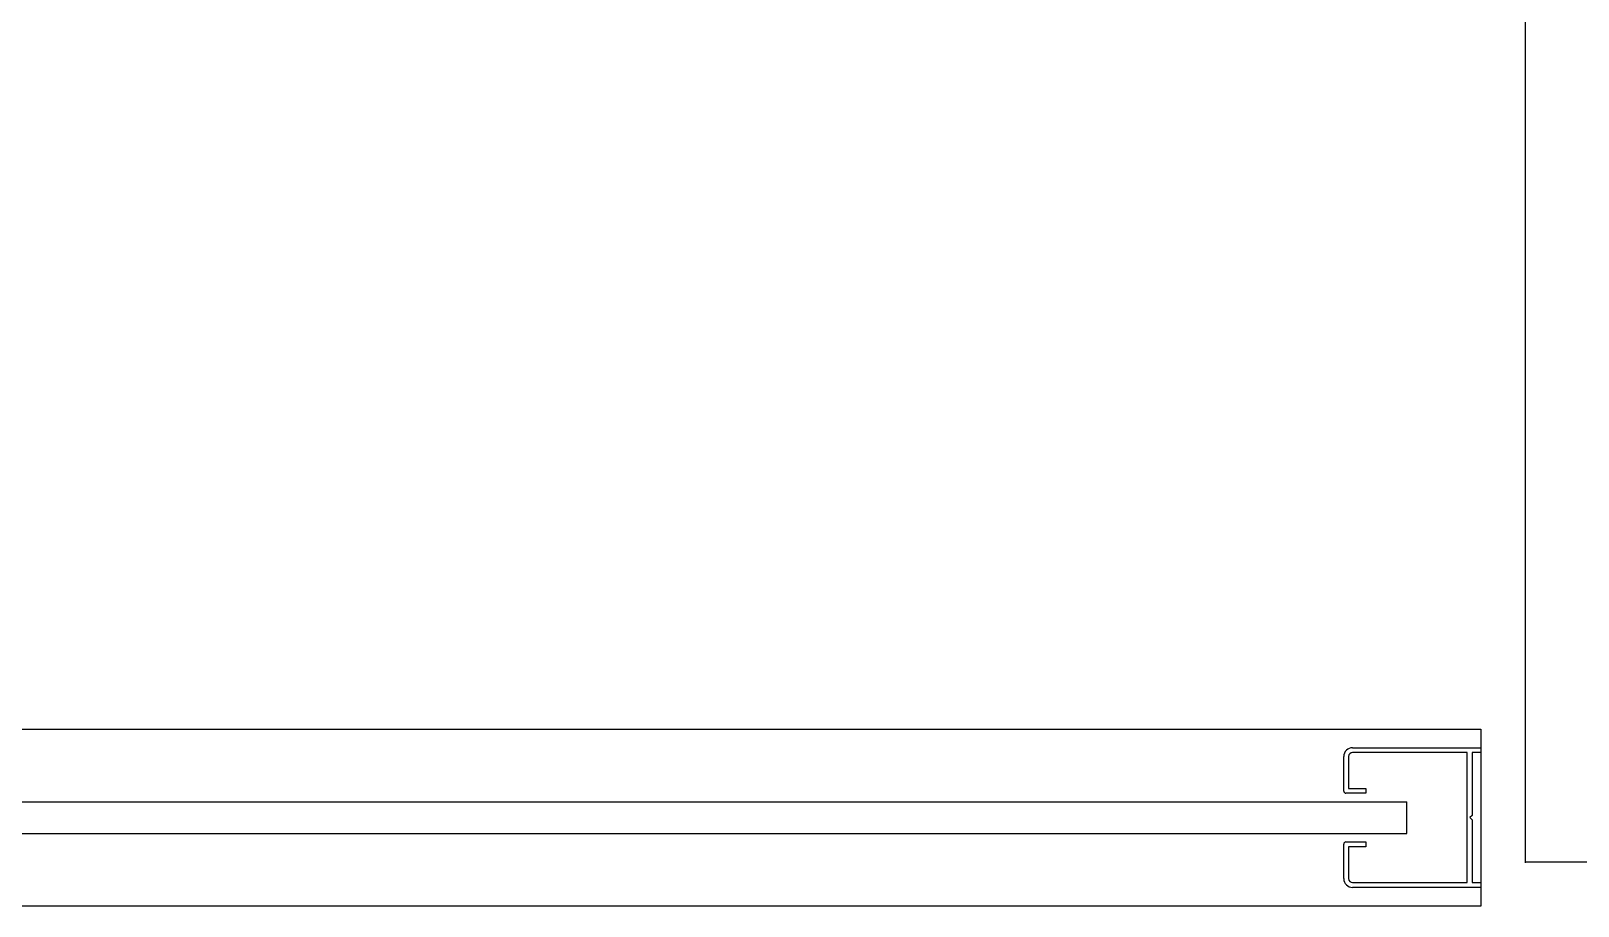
# Model space of a CAD drawing. Header units: millimetres. Extents: x -33000 to 294000, y 0 to 42408.
# Drawn here: x 94567.2 to 94917, y 17214 to 17411.8 of the extents above; entities that cross this region are included whole.
import ezdxf

# ---------------------------------------------------------------- set-up
doc = ezdxf.new("R2010")
doc.units = ezdxf.units.MM
doc.header["$LTSCALE"] = 50
doc.layers.add('arch', color=8, linetype='Continuous')

msp = doc.modelspace()

# ---------------------------------------------------------------- linework, layer by layer
at = {"layer": 'arch'}
for p, q in [((94905, 18123.96), (94905, 17223.73)), ((94864, 17239.96), (94864, 17247.76)), ((94865.1, 17247.76), (94865.1, 17240.56)), ((94866, 17249.75), (94895, 17249.75)), ((94891.9, 17248.66), (94866, 17248.66)), ((94891.9, 17219.26), (94891.9, 17248.66)), ((94895, 17248.66), (94893, 17248.66)), ((94893, 17248.66), (94893, 17234.46)), ((94895, 17249.75), (94895, 17248.66)), ((94865.1, 17240.56), (94869, 17240.56)), ((94869, 17240.56), (94869, 17239.46)), ((94869, 17239.46), (94864.5, 17239.46)), ((94893, 17234.46), (94892.5, 17233.96)), ((94892.5, 17233.96), (94893, 17233.46)), ((94893, 17233.46), (94893, 17219.26)), ((94864, 17220.16), (94864, 17227.96)), ((94864.5, 17228.46), (94869, 17228.46)), ((94869, 17227.36), (94865.1, 17227.36)), ((94865.1, 17227.36), (94865.1, 17220.16)), ((94869, 17228.46), (94869, 17227.36)), ((94905, 17223.96), (95585, 17223.96)), ((94866, 17219.26), (94891.9, 17219.26)), ((94893, 17219.26), (94895, 17219.26)), ((94895, 17219.26), (94895, 17218.16)), ((94895, 17218.16), (94866, 17218.16))]:
    msp.add_line(p, q, dxfattribs=at)
at = {"layer": 'arch', "ltscale": 5}
for p, q in [((93845, 17253.96), (94895, 17253.96)), ((94895, 17253.96), (94895, 17213.96)), ((94895, 17213.96), (93845, 17213.96))]:
    msp.add_line(p, q, dxfattribs=at)
at = {"layer": 'arch', "linetype": 'ByBlock', "lineweight": -3}
for p, q in [((94552.16, 17237.52), (94878.24, 17237.52)), ((94878.24, 17230.39), (94878.24, 17237.52)), ((94552.16, 17230.39), (94878.24, 17230.39))]:
    msp.add_line(p, q, dxfattribs=at)
at = {"layer": 'arch'}
for centre, radius, start, end in [((94866, 17247.76), 2, 90, 180), ((94866, 17247.76), 0.9, 90, 180), ((94864.5, 17239.96), 0.5, 180, 270), ((94864.5, 17227.96), 0.5, 90, 180), ((94866, 17220.16), 2, 180, 270), ((94866, 17220.16), 0.9, 180, 270)]:
    msp.add_arc(centre, radius, start, end, dxfattribs=at)

doc.saveas('drawing.dxf')
